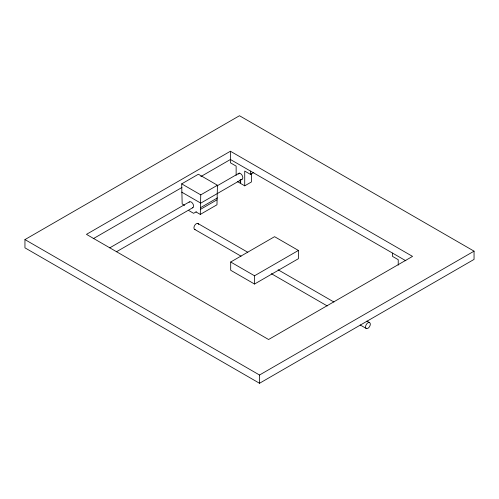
<?xml version="1.0" encoding="UTF-8"?>
<svg xmlns="http://www.w3.org/2000/svg" width="499" height="499" viewBox="0 0 499 499"><rect width="100%" height="100%" fill="white"/><g stroke="black" fill="none" stroke-linecap="round" stroke-linejoin="round"><path stroke-width="0.75" d="M195.995 211.938L200.286 214.414L200.76 194.872L181.692 183.863L182.166 203.96L184.618 205.376M200.286 214.414L216.971 204.783L217.445 185.241L198.377 174.232L181.692 183.863M24.95 239.589L239.476 115.731L474.05 251.159L474.05 259.411L259.524 383.269L24.95 247.841L24.95 239.589L259.524 375.017L474.05 251.159M230.413 151.241L86.458 234.355L268.587 339.507L412.542 256.392L230.413 151.241L230.413 162.799L236.139 166.111L236.139 175.436M93.182 238.728L181.979 187.462M200.816 176.584L230.413 159.493L405.862 260.79M200.76 194.872L217.445 185.241M109.718 247.866L189.389 201.87M217.071 185.89L239.352 173.022M116.46 251.758L192.764 207.709M242.052 179.253L200.76 203.13L181.692 192.121M240.674 179.883L240.674 183.495L244.728 185.834L244.728 171.07L250.454 174.376L253.798 172.442M200.76 207.534L217.445 197.903M196.282 211.776L193.612 213.316L188.84 210.566M200.286 209.461L216.971 199.831M244.728 185.834L251.409 181.979L251.409 173.427M230.694 262.012L274.575 236.682L298.408 250.442L298.408 258.7L254.527 284.037L230.694 270.271L230.694 262.012L254.527 275.779L298.408 250.442M237.299 181.542L240.2 183.22L240.2 179.603M198.003 223.54L247.81 252.294M278.093 269.784L333.956 302.032M366.933 321.075L369.628 322.628A3.368 1.946 -60 0 1 368.555 327.849A3.368 1.946 -60 0 1 365.636 326.165A3.368 1.946 -60 0 1 369.628 322.628M194.635 229.378L241.073 256.193M271.356 273.677L327.219 305.931M360.197 324.968L366.254 328.467M398.227 265.131L398.227 259.686L392.501 256.38L392.501 253.074M259.524 375.017L259.524 383.269M254.527 275.779L254.527 284.037M250.454 171.07L250.454 174.376M189.121 202.276A3.368 1.946 60 0 1 192.851 203.711A3.368 1.946 60 0 1 192.483 207.846M195.128 229.534A3.368 1.946 -60 0 1 194.866 225.118A3.368 1.946 -60 0 1 198.621 224.419M238.129 174.257A3.374 1.946 60 0 1 241.89 174.956A3.374 1.946 60 0 1 241.628 179.378"/></g></svg>
